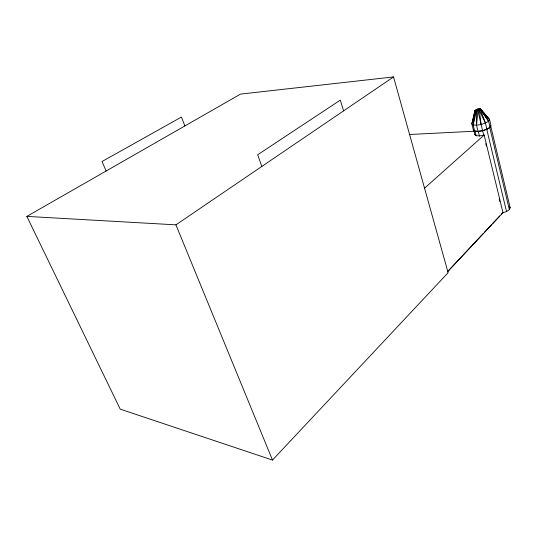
<?xml version="1.0" encoding="UTF-8"?>
<svg xmlns="http://www.w3.org/2000/svg" width="537" height="537" viewBox="0 0 537 537"><rect width="100%" height="100%" fill="white"/><g stroke="black" fill="none" stroke-linecap="round" stroke-linejoin="round"><path stroke-width="0.81" d="M478.064 131.431L476.541 125.208L477.95 110.817L480.736 109.186L489.536 119.469L491.019 125.685L490.073 127.43C485.616 130.431 480.018 131.921 474.668 131.142L473.352 130.001L471.828 123.832L474.889 110.656L477.675 109.038L480.736 109.186L488.583 121.187L490.073 127.43M474.668 131.142L473.144 124.946L475.326 110.998L474.889 110.656L473.721 117.207M474.272 114.911L475.218 110.105L480.736 109.186L479.373 110.34L475.326 110.998L471.828 123.832L473.144 124.946C478.507 125.671 484.099 124.168 488.583 121.187L489.536 119.469L480.286 108.85L488.133 118.388M473.144 124.946L476.447 111.065L480.736 109.186L479.165 108.789M501.424 214.082L502.565 212.86L506.532 211.551L509.365 209.638L510.15 207.685L490.637 125.779M478.97 131.169L482.602 130.612L486.737 129.236L489.731 127.444L490.335 126.336M447.308 271.977L483.193 233.582M484.334 232.367L491.738 224.439M492.879 223.224L499.712 215.908M272.494 460.075L448.113 272.709L393.547 76.925L240.482 94.109L26.85 216.391L120.214 409.14L272.494 460.075L175.921 224.849L26.85 216.391M447.858 271.4L503.223 212.477M424.653 188.104L484.34 134.894M483.783 135.499L481.105 124.49L479.373 110.34L480.736 109.186L477.675 109.038M175.921 224.849L393.547 76.925M475.326 110.998L480.736 109.186L476.259 109.508M474.889 110.656L480.736 109.186M409.194 134.519L474.292 131.223M476.621 131.142L474.99 131.001L476.191 135.854M488.603 118.744L489.536 119.469M509.224 206.738L510.15 207.685M488.583 121.187L480.414 109.736L485.435 123.047L486.938 129.296M479.373 110.34L485.435 123.047M106.138 171.008L102.017 161.523L181.432 117.059L184.869 125.947M261.834 166.45L257.673 154.77L340.297 100.124L343.599 110.877M473.728 129.914L474.936 134.787M478.245 131.276L479.44 136.15M502.994 212.719L484.159 135.055L483.716 135.203A8.686 2.799 -14.2 0 1 474.849 134.445M485.763 143.641L486.354 146.084M499.202 199.019L499.793 201.462M486.737 129.236L506.532 211.551M489.731 127.444L509.365 209.638M477.95 110.817L481.105 124.49M476.447 111.065L476.541 125.208"/></g></svg>
